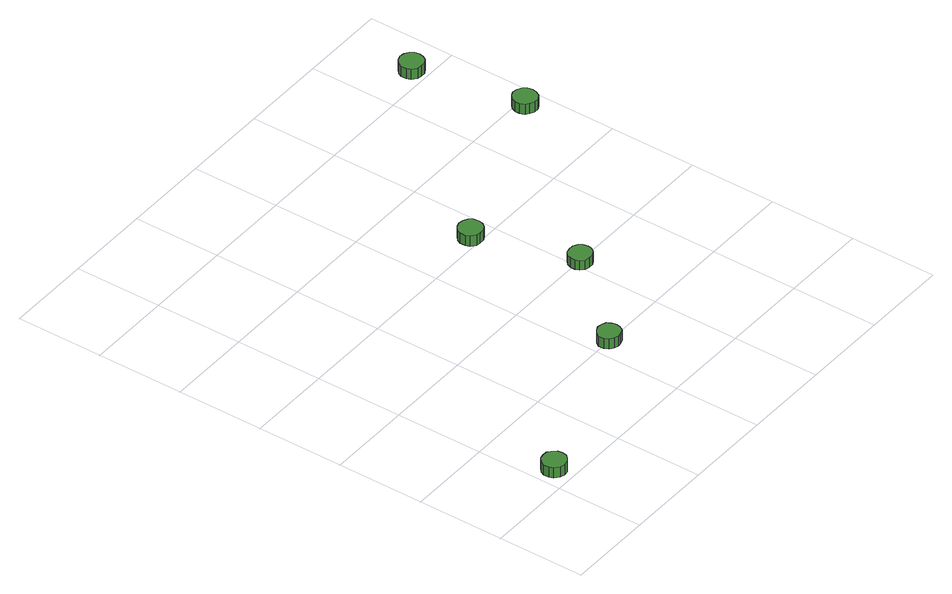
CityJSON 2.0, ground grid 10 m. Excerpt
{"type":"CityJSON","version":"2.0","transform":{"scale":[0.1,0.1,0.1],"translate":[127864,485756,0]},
"CityObjects":{
"tree1":{"type":"SolitaryVegetationObject","attributes":{"function":"something"},"geometry":[{"type":"MultiSurface","lod":"1","boundaries":[[[0,1,2,3,4,5,6,7,8,9,10,11,12,13,14]],[[15,16,17,18,19,20,21,22,23,24,25,26,27,28,29]],[[0,29,28,1]],[[1,28,27,2]],[[2,27,26,3]],[[3,26,25,4]],[[4,25,24,5]],[[5,24,23,6]],[[6,23,22,7]],[[7,22,21,8]],[[8,21,20,9]],[[9,20,19,10]],[[10,19,18,11]],[[11,18,17,12]],[[12,17,16,13]],[[13,16,15,14]],[[14,15,29,0]]]}]},
"tree2":{"type":"SolitaryVegetationObject","attributes":{"function":"something"},"geometry":[{"type":"MultiSurface","lod":"1","boundaries":[[[30,31,32,33,34,35,36,37,38,39,40,41,42,43,44]],[[45,46,47,48,49,50,51,52,53,54,55,56,57,58,59]],[[30,59,58,31]],[[31,58,57,32]],[[32,57,56,33]],[[33,56,55,34]],[[34,55,54,35]],[[35,54,53,36]],[[36,53,52,37]],[[37,52,51,38]],[[38,51,50,39]],[[39,50,49,40]],[[40,49,48,41]],[[41,48,47,42]],[[42,47,46,43]],[[43,46,45,44]],[[44,45,59,30]]]}]},
"tree3":{"type":"SolitaryVegetationObject","attributes":{"function":"something"},"geometry":[{"type":"MultiSurface","lod":"1","boundaries":[[[60,61,62,63,64,65,66,67,68,69,70,71,72,73,74]],[[75,76,77,78,79,80,81,82,83,84,85,86,87,88,89]],[[60,89,88,61]],[[61,88,87,62]],[[62,87,86,63]],[[63,86,85,64]],[[64,85,84,65]],[[65,84,83,66]],[[66,83,82,67]],[[67,82,81,68]],[[68,81,80,69]],[[69,80,79,70]],[[70,79,78,71]],[[71,78,77,72]],[[72,77,76,73]],[[73,76,75,74]],[[74,75,89,60]]]}]},
"tree4":{"type":"SolitaryVegetationObject","attributes":{"function":"something"},"geometry":[{"type":"MultiSurface","lod":"1","boundaries":[[[90,91,92,93,94,95,96,97,98,99,100,101,102,103,104]],[[105,106,107,108,109,110,111,112,113,114,115,116,117,118,119]],[[90,119,118,91]],[[91,118,117,92]],[[92,117,116,93]],[[93,116,115,94]],[[94,115,114,95]],[[95,114,113,96]],[[96,113,112,97]],[[97,112,111,98]],[[98,111,110,99]],[[99,110,109,100]],[[100,109,108,101]],[[101,108,107,102]],[[102,107,106,103]],[[103,106,105,104]],[[104,105,119,90]]]}]},
"tree5":{"type":"SolitaryVegetationObject","attributes":{"function":"something"},"geometry":[{"type":"MultiSurface","lod":"1","boundaries":[[[120,121,122,123,124,125,126,127,128,129,130,131,132,133,134]],[[135,136,137,138,139,140,141,142,143,144,145,146,147,148,149]],[[120,149,148,121]],[[121,148,147,122]],[[122,147,146,123]],[[123,146,145,124]],[[124,145,144,125]],[[125,144,143,126]],[[126,143,142,127]],[[127,142,141,128]],[[128,141,140,129]],[[129,140,139,130]],[[130,139,138,131]],[[131,138,137,132]],[[132,137,136,133]],[[133,136,135,134]],[[134,135,149,120]]]}]},
"tree6":{"type":"SolitaryVegetationObject","attributes":{"function":"something"},"geometry":[{"type":"MultiSurface","lod":"1","boundaries":[[[150,151,152,153,154,155,156,157,158,159,160,161,162,163,164]],[[165,166,167,168,169,170,171,172,173,174,175,176,177,178,179]],[[150,179,178,151]],[[151,178,177,152]],[[152,177,176,153]],[[153,176,175,154]],[[154,175,174,155]],[[155,174,173,156]],[[156,173,172,157]],[[157,172,171,158]],[[158,171,170,159]],[[159,170,169,160]],[[160,169,168,161]],[[161,168,167,162]],[[162,167,166,163]],[[163,166,165,164]],[[164,165,179,150]]]}]}
},
"vertices":[
[31,19,22],[30,24,22],[26,29,22],[22,32,22],[16,32,22],[11,31,22],[6,27,22],[4,22,22],[4,16,22],[6,11,22],[11,7,22],[16,5,22],[22,6,22],[26,9,22],[30,13,22],[30,13,9],[26,9,9],[22,6,9],[16,5,9],[11,7,9],[6,11,9],[4,16,9],[4,22,9],[6,27,9],[11,31,9],[16,32,9],[22,32,9],[26,29,9],[30,24,9],[31,19,9],
[233,99,19],[232,104,19],[229,109,19],[224,111,19],[219,112,19],[214,110,19],[210,107,19],[207,102,19],[207,96,19],[210,91,19],[214,88,19],[219,86,19],[224,87,19],[229,89,19],[232,94,19],[232,94,6],[229,89,6],[224,87,6],[219,86,6],[214,88,6],[210,91,6],[207,96,6],[207,102,6],[210,107,6],[214,110,6],[219,112,6],[224,111,6],[229,109,6],[232,104,6],[233,99,6],
[319,197,18],[318,203,18],[315,207,18],[310,210,18],[304,210,18],[299,209,18],[295,205,18],[293,200,18],[293,195,18],[295,190,18],[299,186,18],[304,185,18],[310,185,18],[315,188,18],[318,192,18],[318,192,6],[315,188,6],[310,185,6],[304,185,6],[299,186,6],[295,190,6],[293,195,6],[293,200,6],[295,205,6],[299,209,6],[304,210,6],[310,210,6],[315,207,6],[318,203,6],[319,197,6],
[288,311,17],[287,317,17],[284,321,17],[279,324,17],[273,325,17],[268,323,17],[263,319,17],[261,314,17],[261,308,17],[263,303,17],[268,299,17],[273,298,17],[279,298,17],[284,301,17],[287,306,17],[287,306,4],[284,301,4],[279,298,4],[273,298,4],[268,299,4],[263,303,4],[261,308,4],[261,314,4],[263,319,4],[268,323,4],[273,325,4],[279,324,4],[284,321,4],[287,317,4],[288,311,4],
[491,392,17],[490,398,17],[487,402,17],[482,405,17],[476,406,17],[471,404,17],[467,400,17],[465,395,17],[465,390,17],[467,384,17],[471,381,17],[476,379,17],[482,379,17],[487,382,17],[490,387,17],[490,387,4],[487,382,4],[482,379,4],[476,379,4],[471,381,4],[467,384,4],[465,390,4],[465,395,4],[467,400,4],[471,404,4],[476,406,4],[482,405,4],[487,402,4],[490,398,4],[491,392,4],
[469,517,18],[468,523,18],[465,527,18],[460,530,18],[454,531,18],[449,529,18],[444,525,18],[442,520,18],[442,514,18],[444,509,18],[449,505,18],[454,504,18],[460,504,18],[465,507,18],[468,512,18],[468,512,5],[465,507,5],[460,504,5],[454,504,5],[449,505,5],[444,509,5],[442,514,5],[442,520,5],[444,525,5],[449,529,5],[454,531,5],[460,530,5],[465,527,5],[468,523,5],[469,517,5]
]}
